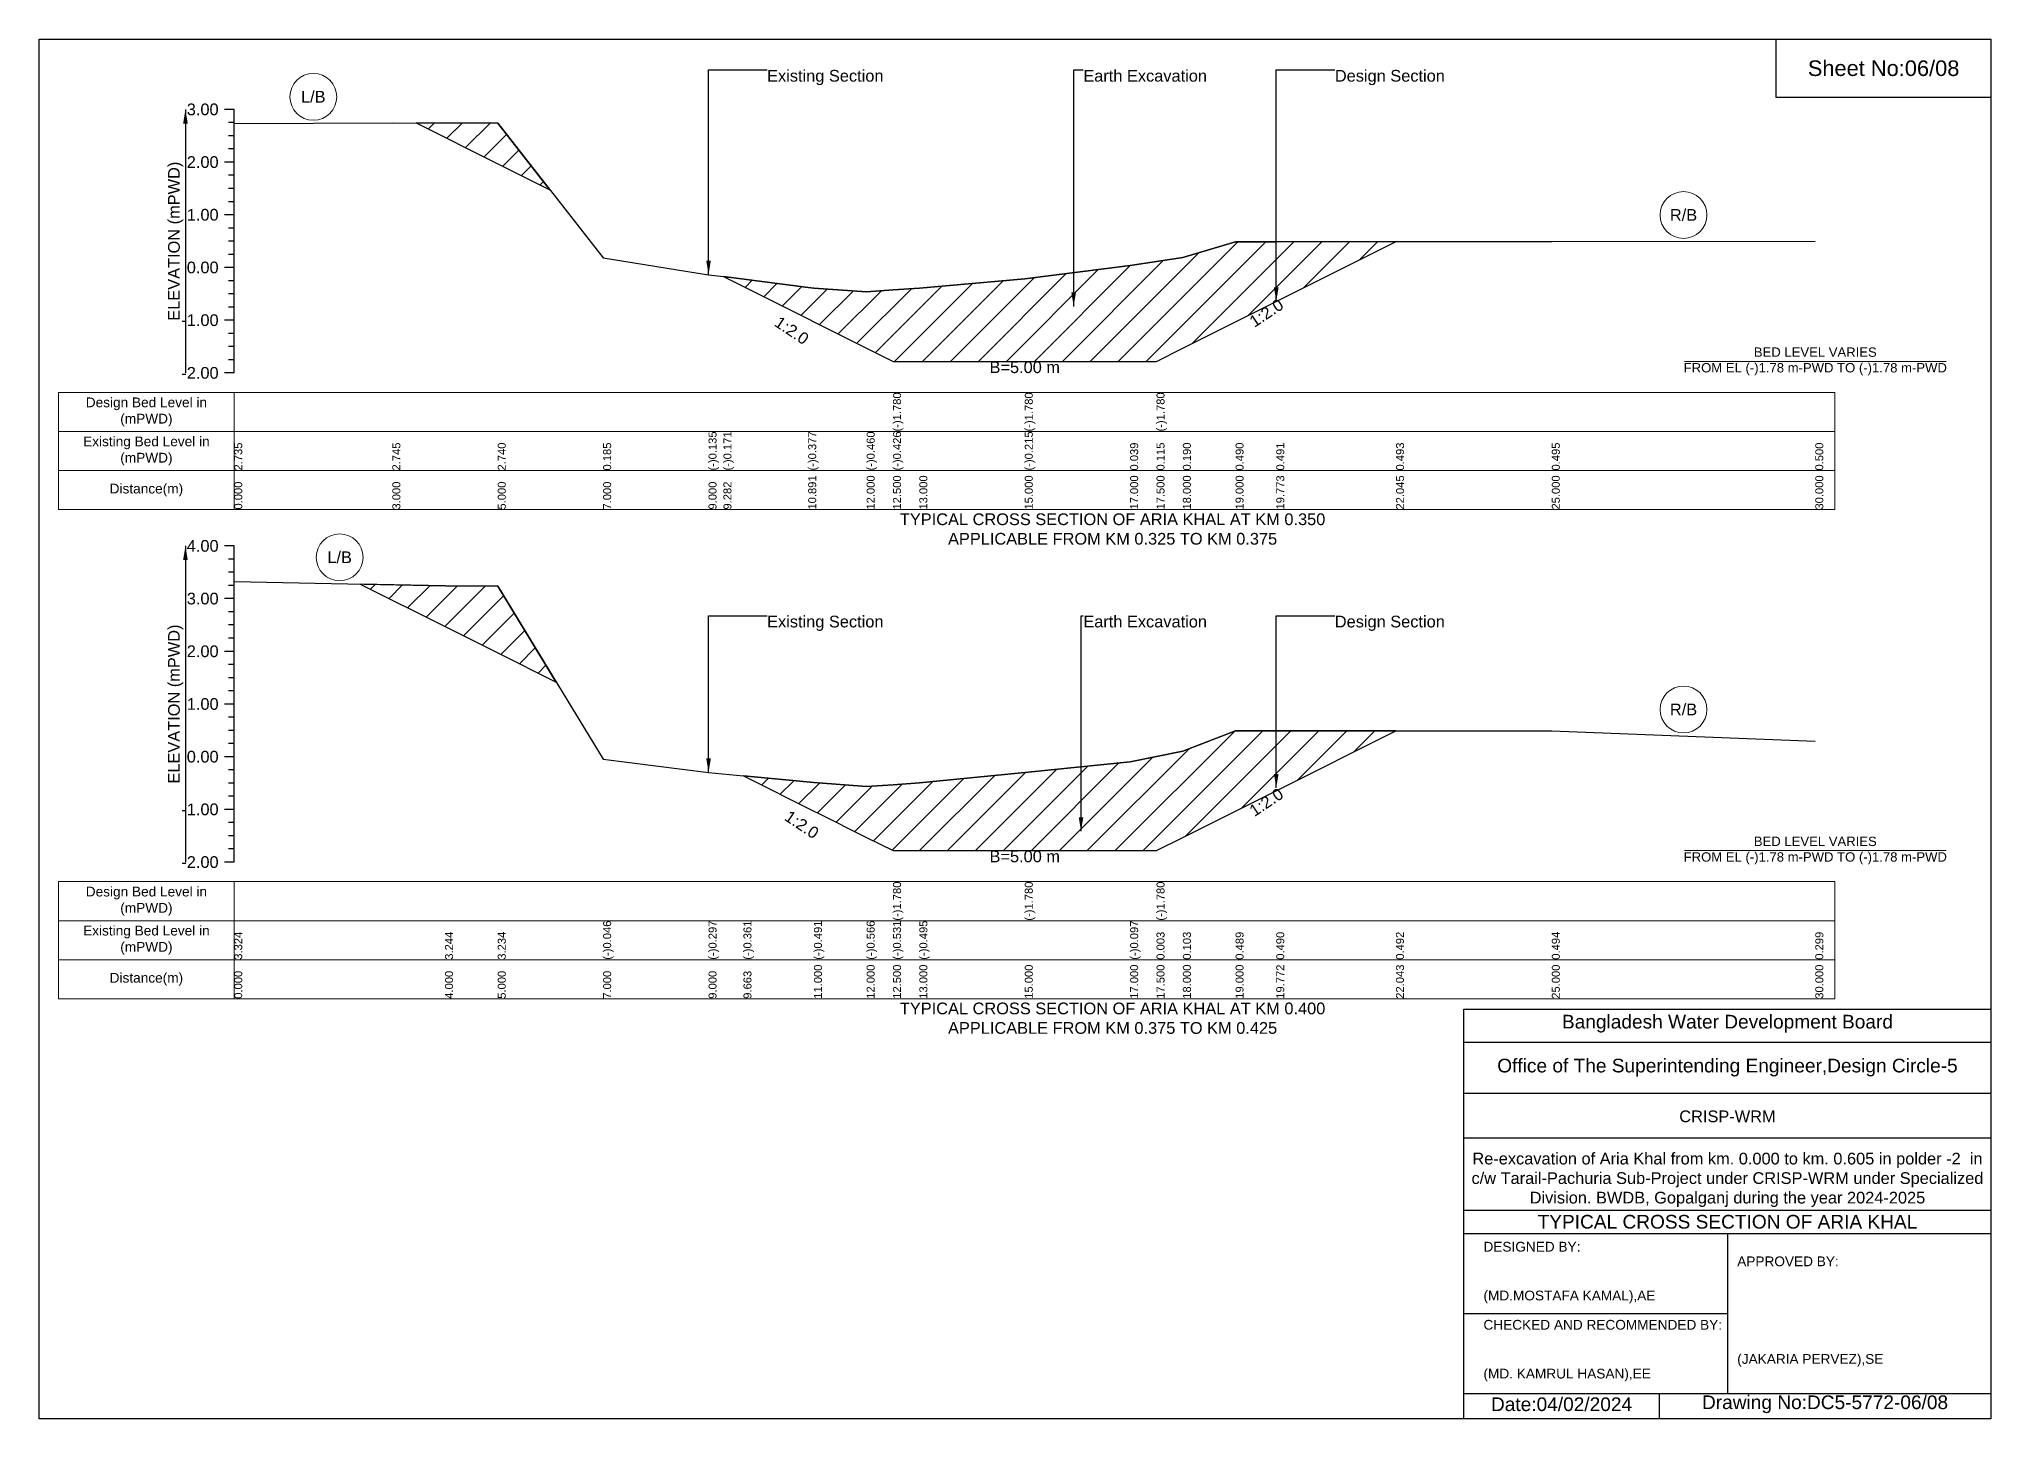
# Model space of a CAD drawing. Header units: inches. Extents: x 91000 to 188000, y -5751 to 7560.
# Drawn here: x 150000 to 158000, y -5656 to 0 of the extents above; entities that cross this region are included whole.
import ezdxf

# ---------------------------------------------------------------- set-up
doc = ezdxf.new("R2010")
doc.units = ezdxf.units.IN
doc.header["$LTSCALE"] = 7
doc.header["$MEASUREMENT"] = 0
for name, color, linetype, lineweight in [('Cross section Data Border', 7, 'Continuous', 9), ('Cross Section Labels', 7, 'Continuous', 9), ('Existing_Bed_Level for Xsection', 7, 'Continuous', 25)]:
    doc.layers.add(name, color=color, linetype=linetype, lineweight=lineweight)
doc.styles.get("Standard").update_dxf_attribs({"font": 'arial.ttf'})
doc.dimstyles.get("Standard").update_dxf_attribs({"dimtxt": 0.18, "dimasz": 0.18, "dimexe": 0.18, "dimexo": 0.0625, "dimgap": 0.09, "dimtad": 0, "dimtih": 1, "dimtoh": 1, "dimdec": 4, "dimzin": 0, "dimdsep": 46, "dimtxsty": 'Standard', "dimcen": 0.09, "dimadec": 0, "dimazin": 0, "dimtfac": 1, "dimtdec": 4, "dimtofl": 0, "dimtmove": 0, "dimatfit": 3, "dimfxl": 1, "dimtolj": 1, "dimtzin": 0, "dimarcsym": 0})
pattern_1 = [(45, (0, 160), (-57.27565, 57.27565), [])]

msp = doc.modelspace()

# ---------------------------------------------------------------- hatches: boundary and pattern name
at = {"layer": 'Existing_Bed_Level for Xsection'}
h = msp.add_hatch(dxfattribs=at)
h.set_pattern_fill('ANSI31', color=256, scale=648, style=0)
h.set_pattern_definition(pattern_1)
h.paths.add_polyline_path([(151545.7, -344), (151880, -511.1), (152093.9, -618.1), (151880, -344.8)])
h = msp.add_hatch(dxfattribs=at)
h.set_pattern_fill('ANSI31', color=256, scale=648, style=0)
h.set_pattern_definition(pattern_1)
h.paths.add_polyline_path([(152805, -973.6), (153152.5, -1147.4), (153176, -1159.1), (153392, -1267.1), (153500, -1321.1), (153608, -1321.1), (154040, -1321.1), (154472, -1321.1), (154580, -1321.1), (154688, -1267.1), (154904, -1159.1), (155070.9, -1075.7), (155561.7, -830.3), (155070.9, -830.7), (154904, -830.8), (154688, -895.6), (154580, -911.9), (154472, -928.2), (154040, -983.1), (153608, -1021.1), (153500, -1028.5), (153392, -1036), (153176, -1021.1), (153152.5, -1018.1)])
h = msp.add_hatch(dxfattribs=at)
h.set_pattern_fill('ANSI31', color=256, scale=648, style=0)
h.paths.add_polyline_path([(151315.7, -2234.1), (151664, -2408.2), (151880, -2516.2), (152119.5, -2636), (151880, -2243.2), (151664, -2241)])
h = msp.add_hatch(dxfattribs=at)
h.set_pattern_fill('ANSI31', color=256, scale=648, style=0)
h.paths.add_polyline_path([(152887.1, -3019.8), (153176, -3164.2), (153193.6, -3173), (153392, -3272.2), (153500, -3326.2), (153608, -3326.2), (154040, -3326.2), (154472, -3326.2), (154580, -3326.2), (154688, -3272.2), (154904, -3164.2), (155070.7, -3080.9), (155561.3, -2835.6), (155070.7, -2836), (154904, -2836.1), (154688, -2919.5), (154580, -2941.1), (154472, -2962.7), (154040, -3005.9), (153608, -3048.7), (153500, -3056.3), (153392, -3064), (153193.6, -3049.1), (153176, -3047.8)])

# ---------------------------------------------------------------- linework, layer by layer
for points in [[(150000, 0), (158000, 0), (158000, -5656), (150000, -5656)], [(157120, 0), (158000, 0), (158000, -240), (157120, -240)]]:
    msp.add_lwpolyline(points, close=True)
for points in [[(155840, -5656), (155840, -3976), (158000, -3976)], [(155840, -4112), (158000, -4112)], [(155840, -4320), (158000, -4320)], [(155840, -4504), (158000, -4504)], [(155840, -4800), (158000, -4800)], [(155840, -4896), (158000, -4896)], [(156920, -4896), (156920, -5552)], [(155840, -5224), (156920, -5224)], [(155840, -5552), (158000, -5552)], [(156640, -5552), (156640, -5656)]]:
    msp.add_lwpolyline(points)
at = {"layer": 'Cross section Data Border'}
for points in [[(150080, -1448.6), (157360, -1448.6), (157360, -1928.6), (150080, -1928.6)], [(150080, -3453.7), (157360, -3453.7), (157360, -3933.7), (150080, -3933.7)]]:
    msp.add_lwpolyline(points, close=True, dxfattribs=at)
for points in [[(150800, -1448.6), (150800, -1928.6)], [(150080, -1608.6), (157360, -1608.6)], [(150080, -1768.6), (157360, -1768.6)], [(150800, -3453.7), (150800, -3933.7)], [(150080, -3613.7), (157360, -3613.7)], [(150080, -3773.7), (157360, -3773.7)]]:
    msp.add_lwpolyline(points, dxfattribs=at)
at = {"layer": 'Cross Section Labels'}
for points in [[(156744.2, -1321.1), (157815.8, -1321.1)], [(156744.2, -3326.2), (157815.8, -3326.2)]]:
    msp.add_lwpolyline(points, dxfattribs=at)
for centre in [(151124, -236.8), (156740, -721.2), (151232, -2124.4), (156740, -2748.1)]:
    msp.add_circle(centre, 96, dxfattribs=at)
at = {"layer": 'Existing_Bed_Level for Xsection'}
for points in [[(150800, -288.6), (150760, -288.6)], [(150800, -1368.6), (150800, -1152.6), (150800, -936.6), (150800, -720.6), (150800, -504.6), (150800, -288.6)], [(150800, -342.6), (150776, -342.6)], [(150800, -396.6), (150776, -396.6)], [(150800, -345.9), (151448, -343.7), (151880, -344.8), (152312, -896.7), (152744, -965.8), (152805, -973.6), (153152.5, -1018.1), (153176, -1021.1), (153392, -1036), (153500, -1028.5), (153500, -1028.5), (153608, -1021.1), (154040, -983.1), (154040, -983.1), (154472, -928.2), (154580, -911.9), (154580, -911.9), (154688, -895.6), (154904, -830.8), (155070.9, -830.7), (155561.7, -830.3), (156200, -829.7), (157280, -828.6)], [(150800, -450.6), (150776, -450.6)], [(150800, -504.6), (150760, -504.6)], [(150800, -558.6), (150776, -558.6)], [(150800, -612.6), (150776, -612.6)], [(150800, -666.6), (150776, -666.6)], [(150800, -720.6), (150760, -720.6)], [(150800, -774.6), (150776, -774.6)], [(150800, -828.6), (150776, -828.6)], [(150800, -936.6), (150760, -936.6)], [(150800, -882.6), (150776, -882.6)], [(150800, -990.6), (150776, -990.6)], [(150800, -1044.6), (150776, -1044.6)], [(150800, -1098.6), (150776, -1098.6)], [(150800, -1152.6), (150760, -1152.6)], [(150800, -1206.6), (150776, -1206.6)], [(150800, -1260.6), (150776, -1260.6)], [(150800, -1314.6), (150776, -1314.6)], [(150800, -1368.6), (150760, -1368.6)], [(150800, -2077.7), (150760, -2077.7)], [(150800, -3373.7), (150800, -3157.7), (150800, -2941.7), (150800, -2725.7), (150800, -2509.7), (150800, -2293.7), (150800, -2077.7)], [(150800, -2131.7), (150776, -2131.7)], [(150800, -2185.7), (150776, -2185.7)], [(150800, -2239.7), (150776, -2239.7)], [(150800, -2223.8), (151664, -2241), (151880, -2243.2), (152312, -2951.7), (152744, -3005.9), (152887.1, -3019.8), (153176, -3047.8), (153193.6, -3049.1), (153392, -3064), (153500, -3056.3), (153500, -3056.3), (153608, -3048.7), (154040, -3005.9), (154040, -3005.9), (154472, -2962.7), (154580, -2941.1), (154580, -2941.1), (154688, -2919.5), (154904, -2836.1), (155070.7, -2836), (155561.3, -2835.6), (156200, -2835), (157280, -2877.2)], [(150800, -2293.7), (150760, -2293.7)], [(150800, -2347.7), (150776, -2347.7)], [(150800, -2401.7), (150776, -2401.7)], [(150800, -2455.7), (150776, -2455.7)], [(150800, -2509.7), (150760, -2509.7)], [(150800, -2563.7), (150776, -2563.7)], [(150800, -2617.7), (150776, -2617.7)], [(150800, -2671.7), (150776, -2671.7)], [(150800, -2725.7), (150760, -2725.7)], [(150800, -2779.7), (150776, -2779.7)], [(150800, -2833.7), (150776, -2833.7)], [(150800, -2941.7), (150760, -2941.7)], [(150800, -2887.7), (150776, -2887.7)], [(150800, -2995.7), (150776, -2995.7)], [(150800, -3049.7), (150776, -3049.7)], [(150800, -3103.7), (150776, -3103.7)], [(150800, -3157.7), (150760, -3157.7)], [(150800, -3211.7), (150776, -3211.7)], [(150800, -3265.7), (150776, -3265.7)], [(150800, -3319.7), (150776, -3319.7)], [(150800, -3373.7), (150760, -3373.7)]]:
    msp.add_lwpolyline(points, dxfattribs=at)
for points in [[(151545.7, -344), (151880, -511.1), (152093.9, -618.1), (151880, -344.8)], [(152805, -973.6), (153152.5, -1147.4), (153176, -1159.1), (153392, -1267.1), (153500, -1321.1), (153500, -1321.1), (153608, -1321.1), (154040, -1321.1), (154040, -1321.1), (154472, -1321.1), (154580, -1321.1), (154580, -1321.1), (154688, -1267.1), (154904, -1159.1), (155070.9, -1075.7), (155561.7, -830.3), (155070.9, -830.7), (154904, -830.8), (154688, -895.6), (154580, -911.9), (154580, -911.9), (154472, -928.2), (154040, -983.1), (154040, -983.1), (153608, -1021.1), (153500, -1028.5), (153500, -1028.5), (153392, -1036), (153176, -1021.1), (153152.5, -1018.1)], [(151315.7, -2234.1), (151664, -2408.2), (151880, -2516.2), (152119.5, -2636), (151880, -2243.2), (151664, -2241)], [(152887.1, -3019.8), (152887.1, -3019.8), (153176, -3164.2), (153193.6, -3173), (153392, -3272.2), (153500, -3326.2), (153500, -3326.2), (153608, -3326.2), (154040, -3326.2), (154040, -3326.2), (154472, -3326.2), (154580, -3326.2), (154580, -3326.2), (154688, -3272.2), (154904, -3164.2), (155070.7, -3080.9), (155561.3, -2835.6), (155070.7, -2836), (154904, -2836.1), (154688, -2919.5), (154580, -2941.1), (154580, -2941.1), (154472, -2962.7), (154040, -3005.9), (154040, -3005.9), (153608, -3048.7), (153500, -3056.3), (153500, -3056.3), (153392, -3064), (153193.6, -3049.1), (153176, -3047.8), (152887.1, -3019.8)]]:
    msp.add_lwpolyline(points, close=True, dxfattribs=at)

# ---------------------------------------------------------------- texts
at = {"attachment_point": 5}
for s, insert, char_height in [('Sheet No:06/08', (157560, -120), 64), ('Bangladesh Water Development Board', (156920, -4036), 56), ('Office of The Superintending Engineer,Design Circle-5', (156920, -4216), 56)]:
    msp.add_mtext(s, dxfattribs=dict(at, insert=insert, char_height=char_height))
for s, insert, char_height, width, attachment_point in [('CRISP-WRM', (156920, -4416), 48, 2240, 5), ('Re-excavation of Aria Khal from km. 0.000 to km. 0.605 in polder -2  in c/w Tarail-Pachuria Sub-Project under CRISP-WRM under Specialized Division. BWDB, Gopalganj during the year 2024-2025', (156920, -4676), 48, 2160, 5), ('TYPICAL CROSS SECTION OF ARIA KHAL', (156920, -4848), 56, 2240, 5), ('DESIGNED BY:^J^J^J(MD.MOSTAFA KAMAL),AE', (155920, -5056), 40, 1120, 4), ('APPROVED BY:^J^J^J^J^J^J(JAKARIA PERVEZ),SE', (156960, -5216), 40, 1120, 4), ('CHECKED AND RECOMMENDED BY:^J^J^J(MD. KAMRUL HASAN),EE', (155920, -5376), 40, 1120, 4), ('Date:04/02/2024', (156240, -5596), 56, 1120, 5), ('Drawing No:DC5-5772-06/08', (157320, -5596), 56, 1760, 5)]:
    msp.add_mtext(s, dxfattribs=dict(insert=insert, char_height=char_height, width=width, attachment_point=attachment_point))
at = {"layer": 'Cross section Data Border', "char_height": 40, "width": 640, "attachment_point": 5}
for s, insert in [('Design Bed Level in (mPWD)', (150440, -1528.6)), ('Existing Bed Level in (mPWD)', (150440, -1688.6)), ('Distance(m)', (150440, -1848.6)), ('Design Bed Level in (mPWD)', (150440, -3533.7)), ('Existing Bed Level in (mPWD)', (150440, -3693.7)), ('Distance(m)', (150440, -3853.7))]:
    msp.add_mtext(s, dxfattribs=dict(at, insert=insert))
at = {"layer": 'Cross Section Labels'}
for s, insert, char_height, attachment_point in [('Existing Section', (152984, -126.6), 48, 1), ('Earth Excavation', (154280, -126.6), 48, 1), ('Design Section', (155310.9, -126.6), 48, 1), ('L/B', (151124, -236.8), 48, 5), ('R/B', (156740, -721.2), 48, 5), ('BED LEVEL VARIES ^JFROM EL (-)1.78 m-PWD TO (-)1.78 m-PWD', (157280, -1321.1), 38.4, 5), ('B=5.00 m', (154040, -1321.1), 48, 2), ('TYPICAL CROSS SECTION OF ARIA KHAL AT KM 0.350^JAPPLICABLE FROM KM 0.325 TO KM 0.375', (154400, -2008.6), 48, 5), ('L/B', (151232, -2124.4), 48, 5), ('Existing Section', (152984, -2363.6), 48, 1), ('Earth Excavation', (154280, -2363.6), 48, 1), ('Design Section', (155310.7, -2363.6), 48, 1), ('R/B', (156740, -2748.1), 48, 5), ('BED LEVEL VARIES ^JFROM EL (-)1.78 m-PWD TO (-)1.78 m-PWD', (157280, -3326.2), 38.4, 5), ('B=5.00 m', (154040, -3326.2), 48, 2), ('TYPICAL CROSS SECTION OF ARIA KHAL AT KM 0.400^JAPPLICABLE FROM KM 0.375 TO KM 0.425', (154400, -4013.7), 48, 5)]:
    msp.add_mtext(s, dxfattribs=dict(at, insert=insert, char_height=char_height, attachment_point=attachment_point))
at = {"layer": 'Cross Section Labels', "char_height": 48, "attachment_point": 2}
for insert, rotation in [((155016.9, -1102.7), 33.69007), ((153098.5, -1174.4), 326.30993), ((155016.7, -3107.9), 33.69007), ((153139.6, -3200), 326.30993)]:
    msp.add_mtext('1:2.0', dxfattribs=dict(at, insert=insert, rotation=rotation))
at = {"layer": 'Existing_Bed_Level for Xsection', "char_height": 48, "attachment_point": 6}
for s, insert in [('3.00', (150736, -288.6)), ('2.00', (150736, -504.6)), ('1.00', (150736, -720.6)), ('0.00', (150736, -936.6)), ('-1.00', (150736, -1152.6)), ('-2.00', (150736, -1368.6)), ('4.00', (150736, -2077.7)), ('3.00', (150736, -2293.7)), ('2.00', (150736, -2509.7)), ('1.00', (150736, -2725.7)), ('0.00', (150736, -2941.7)), ('-1.00', (150736, -3157.7)), ('-2.00', (150736, -3373.7))]:
    msp.add_mtext(s, dxfattribs=dict(at, insert=insert))
at = {"layer": 'Existing_Bed_Level for Xsection', "rotation": 90}
for s, insert, char_height, attachment_point in [('ELEVATION (mPWD)', (150560, -828.6), 48, 5), ('(-)1.780', (153500, -1608.6), 32.8, 1), ('(-)1.780', (154040, -1608.6), 32.8, 1), ('(-)1.780', (154580, -1608.6), 32.8, 1), ('2.735', (150800, -1768.6), 32.8, 1), ('2.745', (151448, -1768.6), 32.8, 1), ('2.740', (151880, -1768.6), 32.8, 1), ('0.185', (152312, -1768.6), 32.8, 1), ('(-)0.135', (152744, -1768.6), 32.8, 1), ('(-)0.171', (152805, -1768.6), 32.8, 1), ('(-)0.377', (153152.5, -1768.6), 32.8, 1), ('(-)0.460', (153392, -1768.6), 32.8, 1), ('(-)0.426', (153500, -1768.6), 32.8, 1), ('(-)0.215', (154040, -1768.6), 32.8, 1), ('0.039', (154472, -1768.6), 32.8, 1), ('0.115', (154580, -1768.6), 32.8, 1), ('0.190', (154688, -1768.6), 32.8, 1), ('0.490', (154904, -1768.6), 32.8, 1), ('0.491', (155070.9, -1768.6), 32.8, 1), ('0.493', (155561.7, -1768.6), 32.8, 1), ('0.495', (156200, -1768.6), 32.8, 1), ('0.500', (157280, -1768.6), 32.8, 1), ('0.000', (150800, -1928.6), 32.8, 1), ('3.000', (151448, -1928.6), 32.8, 1), ('5.000', (151880, -1928.6), 32.8, 1), ('7.000', (152312, -1928.6), 32.8, 1), ('9.000', (152744, -1928.6), 32.8, 1), ('9.282', (152805, -1928.6), 32.8, 1), ('10.891', (153152.5, -1928.6), 32.8, 1), ('12.000', (153392, -1928.6), 32.8, 1), ('12.500', (153500, -1928.6), 32.8, 1), ('13.000', (153608, -1928.6), 32.8, 1), ('15.000', (154040, -1928.6), 32.8, 1), ('17.000', (154472, -1928.6), 32.8, 1), ('17.500', (154580, -1928.6), 32.8, 1), ('18.000', (154688, -1928.6), 32.8, 1), ('19.000', (154904, -1928.6), 32.8, 1), ('19.773', (155070.9, -1928.6), 32.8, 1), ('22.045', (155561.7, -1928.6), 32.8, 1), ('25.000', (156200, -1928.6), 32.8, 1), ('30.000', (157280, -1928.6), 32.8, 1), ('ELEVATION (mPWD)', (150560, -2725.7), 48, 5), ('(-)1.780', (153500, -3613.7), 32.8, 1), ('(-)1.780', (154040, -3613.7), 32.8, 1), ('(-)1.780', (154580, -3613.7), 32.8, 1), ('3.324', (150800, -3773.7), 32.8, 1), ('3.244', (151664, -3773.7), 32.8, 1), ('3.234', (151880, -3773.7), 32.8, 1), ('(-)0.046', (152312, -3773.7), 32.8, 1), ('(-)0.297', (152744, -3773.7), 32.8, 1), ('(-)0.361', (152887.1, -3773.7), 32.8, 1), ('(-)0.491', (153176, -3773.7), 32.8, 1), ('(-)0.566', (153392, -3773.7), 32.8, 1), ('(-)0.531', (153500, -3773.7), 32.8, 1), ('(-)0.495', (153608, -3773.7), 32.8, 1), ('(-)0.097', (154472, -3773.7), 32.8, 1), ('0.003', (154580, -3773.7), 32.8, 1), ('0.103', (154688, -3773.7), 32.8, 1), ('0.489', (154904, -3773.7), 32.8, 1), ('0.490', (155070.7, -3773.7), 32.8, 1), ('0.492', (155561.3, -3773.7), 32.8, 1), ('0.494', (156200, -3773.7), 32.8, 1), ('0.299', (157280, -3773.7), 32.8, 1), ('0.000', (150800, -3933.7), 32.8, 1), ('4.000', (151664, -3933.7), 32.8, 1), ('5.000', (151880, -3933.7), 32.8, 1), ('7.000', (152312, -3933.7), 32.8, 1), ('9.000', (152744, -3933.7), 32.8, 1), ('9.663', (152887.1, -3933.7), 32.8, 1), ('11.000', (153176, -3933.7), 32.8, 1), ('12.000', (153392, -3933.7), 32.8, 1), ('12.500', (153500, -3933.7), 32.8, 1), ('13.000', (153608, -3933.7), 32.8, 1), ('15.000', (154040, -3933.7), 32.8, 1), ('17.000', (154472, -3933.7), 32.8, 1), ('17.500', (154580, -3933.7), 32.8, 1), ('18.000', (154688, -3933.7), 32.8, 1), ('19.000', (154904, -3933.7), 32.8, 1), ('19.772', (155070.7, -3933.7), 32.8, 1), ('22.043', (155561.3, -3933.7), 32.8, 1), ('25.000', (156200, -3933.7), 32.8, 1), ('30.000', (157280, -3933.7), 32.8, 1)]:
    msp.add_mtext(s, dxfattribs=dict(at, insert=insert, char_height=char_height, attachment_point=attachment_point))

# ---------------------------------------------------------------- leaders
at = {"layer": 'Cross Section Labels', "annotation_type": 0, "has_hookline": 1, "hookline_direction": 0}
for points, text_width in [([(152744, -965.8), (152744, -126.6), (152983.9, -126.6)], 467.2), ([(154240.5, -1096), (154240.5, -126.6), (154279.9, -126.6)], 497), ([(155070.9, -1075.7), (155070.9, -126.6), (155310.8, -126.6)], 441.2), ([(152744, -3005.9), (152744, -2363.6), (152983.9, -2363.6)], 467.2), ([(154270.7, -3247.2), (154270.7, -2363.6), (154279.9, -2363.6)], 497), ([(155070.7, -3069.4), (155070.7, -2363.6), (155310.6, -2363.6)], 441.2)]:
    msp.add_leader(points, dimstyle='Standard', override={"dimasz": 57.6}, dxfattribs=dict(at, text_width=text_width))
at = {"layer": 'Existing_Bed_Level for Xsection'}
for points in [[(150600, -288.6), (150600, -1368.6)], [(150600, -2077.7), (150600, -3373.7)]]:
    msp.add_leader(points, dimstyle='Standard', override={"dimasz": 57.6}, dxfattribs=at)

doc.saveas('drawing.dxf')
